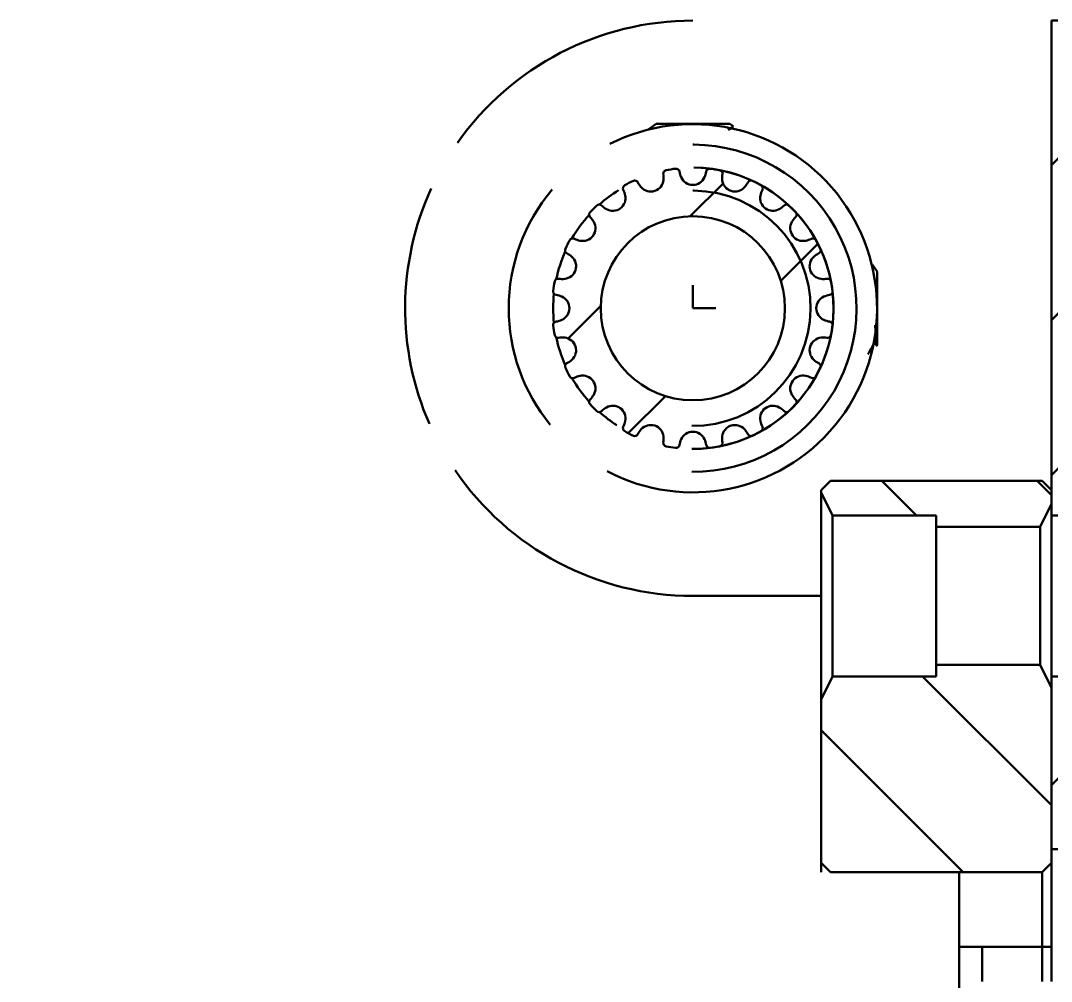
# Model space of a CAD drawing. Header units: millimetres. Extents: x -1615 to 4166, y 5 to 3174.
# Drawn here: x 954.65 to 984.51, y 2772.59 to 2800.42 of the extents above; entities that cross this region are included whole.
import ezdxf

# ---------------------------------------------------------------- set-up
doc = ezdxf.new("R2010")
doc.units = ezdxf.units.MM
doc.header["$LTSCALE"] = 0.25
doc.layers.add('Net dam', color=7, linetype='Continuous', lineweight=50)
pattern_1 = [(135.0000000000002, (54.75876342284892, 2077.517399067075), (-2.245064030267281, -2.245064030267296), [])]
pattern_2 = [(45, (54.75876342284892, 2077.517399067075), (-2.245064030267288, 2.245064030267288), [])]

msp = doc.modelspace()

# ---------------------------------------------------------------- hatches: boundary and pattern name
at = {"layer": 'Net dam'}
h = msp.add_hatch(dxfattribs=at)
h.set_pattern_fill('ANSI31', color=256, style=0)
h.set_pattern_definition(pattern_2)
h.paths.add_polyline_path([(985.8397572043579, 2786.086464447434), (985.8397572043579, 2800.419797780767), (984.5064238710246, 2800.419797780767), (984.5064238710246, 2786.086464447434)], flags=0)
h = msp.add_hatch(dxfattribs=at)
h.set_pattern_fill('ANSI31', color=256, style=0)
h.set_pattern_definition(pattern_2)
edge = h.paths.add_edge_path()
edge.add_line((754.527224969262, 2797.160991321133), (754.5373465960638, 2797.16091450825))
edge.add_arc((754.5064238710174, 2793.753131114096), 3.407923689931198, 89.48010398396727, 89.65027898288534)
edge = h.paths.add_edge_path()
edge.add_arc((974.1229410615323, 2792.086464456884), 4.741217569210092, 269.6263257109176, 449.6262906596586)
edge.add_arc((974.1229425115325, 2792.086464447427), 4.74121756921023, -90.37369181472559, 89.62630818527441, ccw=False)
h.paths.add_polyline_path([(854.4487807847754, 2788.253318575551), (854.4609827286333, 2788.572411733408), (854.4783001052296, 2789.07087065436), (854.493973519088, 2789.570980484764), (854.508037948141, 2790.072706098847), (854.5205283703197, 2790.576012371044), (854.531479763552, 2791.080864175391), (854.5409271057697, 2791.587226386169), (854.5489053749027, 2792.095063877838), (854.5554495488827, 2792.604341524515), (854.5605946056405, 2793.115024200431), (854.5643755231052, 2793.627076780037), (854.5668272792088, 2794.140464137437), (854.567984851881, 2794.655151146991), (854.5678832190523, 2795.171102682837), (854.566557358654, 2795.688283619388), (854.5640422486165, 2796.206658830757), (854.5603728668692, 2796.726193191448), (854.5555841913434, 2797.246851575537), (854.550086558855, 2797.735252566683), (793.0970038214023, 2798.201619146012), (793.1315732130631, 2797.51918417766), (793.1952210432557, 2796.453645549635), (793.2688506519688, 2795.390904598822), (793.3529072569298, 2794.331086110171), (793.4478360758703, 2793.27431486856), (793.5540823265192, 2792.220715658977), (793.6720912266035, 2791.170413266335), (793.8023079938512, 2790.123532475521), (793.9451778459974, 2789.080198071501), (794.0004051005305, 2788.712060447205)])
edge = h.paths.add_edge_path()
edge.add_line((974.1021414132879, 2788.678604240391), (974.0920197864871, 2788.678681053274))
edge.add_arc((974.122942511533, 2792.086464447427), 3.407923689930739, 269.4801039839749, 269.6502789828757)
h.paths.add_polyline_path([(854.4944031167381, 2789.586305681651), (854.5080379481415, 2790.072706098893), (854.52052837032, 2790.576012371011), (854.5314797635517, 2791.080864175343), (854.5409271057686, 2791.587226386177), (854.5489053749031, 2792.095063877814), (854.5554495488835, 2792.604341524503), (854.5605946056402, 2793.115024200472), (854.5643755231055, 2793.627076780002), (854.5668272792085, 2794.14046413742), (854.5679848518806, 2794.655151146933), (854.5678832190522, 2795.171102682862), (854.5665573586542, 2795.68828361935), (854.5640422486165, 2796.206658830806), (854.5626638321468, 2796.401823784599), (793.170486642731, 2796.867728152583), (793.1952210432557, 2796.453645549598), (793.268850651968, 2795.390904598807), (793.3529072569296, 2794.331086110167), (793.4478360758686, 2793.274314868586), (793.554082326518, 2792.220715659008), (793.6720912266019, 2791.170413266321), (793.8118493237107, 2790.046824727673)])
h = msp.add_hatch(dxfattribs=at)
h.set_pattern_fill('ANSI31', color=256, style=0)
h.set_pattern_definition(pattern_2)
edge = h.paths.add_edge_path(flags=0)
edge.add_arc((974.122942511528, 2792.086464447434), 4.074802067318354, 187.0261790287909, 190.9738209712093)
edge.add_arc((970.220822627197, 2791.329819297667), 0.09999999999999999, 190.9738209712735, 278.931671134295)
edge.add_arc((970.3398525897042, 2790.572449080531), 0.6666666666666666, 83.93200797227291, 98.93167113429558, ccw=False)
edge.add_arc((970.3712127999104, 2790.867453569187), 0.3700000000000001, -47.93200798225371, 83.93200798946202, ccw=False)
edge.add_arc((970.1724425691145, 2791.087684144858), 0.6666666666666666, 297.0683288657031, 312.0679920317252, ccw=False)
edge.add_arc((970.5213163507639, 2790.40499471162), 0.1, 117.0683288656498, 205.0261790288529)
edge.add_arc((974.122942511528, 2792.086464447434), 4.074802067318354, 205.0261790287921, 208.9738209712096)
edge.add_arc((970.6456221781596, 2790.161030788878), 0.1, 208.9738209712324, 296.9316711342866)
edge.add_arc((970.9928666677645, 2789.477511189878), 0.6666666666666666, 101.93200797226177, 116.9316711342895, ccw=False)
edge.add_arc((970.931530599622, 2789.767767969051), 0.37, -29.932007982221478, 101.9320079894311, ccw=False)
edge.add_arc((970.6744338858148, 2789.915796313839), 0.6666666666666666, 315.06832886569674, 330.0679920317345, ccw=False)
edge.add_arc((971.217195205968, 2789.374328007173), 0.09999999999999999, 135.0683288657265, 223.0261790287531)
edge.add_arc((974.122942511528, 2792.086464447434), 4.074802067318354, 223.0261790287925, 226.9738209712091)
edge.add_arc((971.4108060712675, 2789.180717141874), 0.09999999999999999, 226.9738209712486, 314.9316711343203)
edge.add_arc((971.9522743779333, 2788.63795582172), 0.6666666666666666, 119.93200797227851, 134.9316711342956, ccw=False)
edge.add_arc((971.8042460331454, 2788.895052535528), 0.37, -11.932007982233472, 119.9320079894521, ccw=False)
edge.add_arc((971.5139892539723, 2788.95638860367), 0.6666666666666666, 333.0683288657009, 348.06799203172335, ccw=False)
edge.add_arc((972.1975088529721, 2788.609144114065), 0.1, 153.0683288657142, 241.0261790287377)
edge.add_arc((974.122942511528, 2792.086464447434), 4.074802067318354, 241.0261790287912, 244.9738209712088)
edge.add_arc((972.4414727757141, 2788.484838286669), 0.1, 244.9738209711212, 332.931671134351)
edge.add_arc((973.1241622089525, 2788.13596450502), 0.6666666666666666, 137.9320079722727, 152.9316711342961, ccw=False)
edge.add_arc((972.9039316332811, 2788.334734735816), 0.3700000000000001, 6.067992017741517, 137.9320079894452, ccw=False)
edge.add_arc((972.6089271446257, 2788.30337452561), 0.6666666666666666, -8.93167113429729, 6.067992031725282, ccw=False)
edge.add_arc((973.3662973617609, 2788.184344563103), 0.09999999999999999, 171.0683288657058, 259.0261790287282)
edge.add_arc((974.122942511528, 2792.086464447434), 4.074802067318354, 259.0261790287924, 262.973820971209)
edge.add_arc((973.6367334533905, 2788.141511694086), 0.1, 262.9738209711908, 350.9316711343081)
edge.add_arc((974.3938176148993, 2788.020675647435), 0.6666666666666666, 155.9320079722741, 170.9316711342982, ccw=False)
edge.add_arc((974.122942511528, 2788.141662380116), 0.37, 24.067992017768972, 155.9320079894562, ccw=False)
edge.add_arc((973.8520674081567, 2788.020675647435), 0.6666666666666666, 9.068328865698618, 24.067992031735173, ccw=False)
edge.add_arc((974.6091515696654, 2788.141511694086), 0.09999999999999999, 189.0683288657038, 277.0261790288755)
edge.add_arc((974.122942511528, 2792.086464447434), 4.074802067318354, 277.0261790287942, 280.9738209712108)
edge.add_arc((974.8795876612952, 2788.184344563103), 0.1, 280.9738209712735, 368.931671134295)
edge.add_arc((975.6369578784304, 2788.30337452561), 0.6666666666666666, 173.9320079722718, 188.9316711342964, ccw=False)
edge.add_arc((975.3419533897749, 2788.334734735816), 0.3700000000000001, 42.06799201775942, 173.9320079894601, ccw=False)
edge.add_arc((975.1217228141035, 2788.13596450502), 0.6666666666666666, 27.068328865702313, 42.06799203172511, ccw=False)
edge.add_arc((975.8044122473419, 2788.484838286669), 0.1, 207.0683288656209, 295.0261790288214)
edge.add_arc((974.122942511528, 2792.086464447434), 4.074802067318354, 295.0261790287929, 298.9738209712104)
edge.add_arc((976.048376170084, 2788.609144114065), 0.09999999999999999, 298.973820971207, 386.9316711343161)
edge.add_arc((976.7318957690837, 2788.95638860367), 0.6666666666666666, 191.9320079722722, 206.9316711342947, ccw=False)
edge.add_arc((976.4416389899105, 2788.895052535528), 0.37, 60.06799201777852, 191.9320079894355, ccw=False)
edge.add_arc((976.2936106451227, 2788.63795582172), 0.6666666666666666, 45.068328865702824, 60.06799203174222, ccw=False)
edge.add_arc((976.8350789517884, 2789.180717141874), 0.09999999999999999, 225.0683288657275, 313.0261790288006)
edge.add_arc((974.122942511528, 2792.086464447434), 4.074802067318354, 313.0261790287936, 316.9738209712102)
edge.add_arc((977.0286898170881, 2789.374328007173), 0.09999999999999999, 316.9738209712485, 404.9316711343203)
edge.add_arc((977.5714511372412, 2789.915796313839), 0.6666666666666666, 209.9320079722793, 224.9316711343033, ccw=False)
edge.add_arc((977.314354423434, 2789.767767969051), 0.37, 78.06799201776653, 209.9320079894529, ccw=False)
edge.add_arc((977.2530183552916, 2789.477511189878), 0.6666666666666666, 63.06832886570879, 78.06799203174171, ccw=False)
edge.add_arc((977.6002628448965, 2790.161030788878), 0.09999999999999999, 243.068328865715, 331.0261790287691)
edge.add_arc((974.122942511528, 2792.086464447434), 4.074802067318354, 331.0261790287927, 334.9738209712095)
edge.add_arc((977.7245686722921, 2790.40499471162), 0.1, 334.9738209711488, 422.931671134293)
edge.add_arc((978.0734424539415, 2791.087684144858), 0.6666666666666666, 227.9320079722735, 242.9316711342969, ccw=False)
edge.add_arc((977.8746722231457, 2790.867453569187), 0.3700000000000001, 96.06799201776079, 227.9320079894578, ccw=False)
edge.add_arc((977.9060324333518, 2790.572449080531), 0.6666666666666666, 81.06832886569322, 96.06799203172528, ccw=False)
edge.add_arc((978.0250623958591, 2791.329819297667), 0.09999999999999999, 261.0683288657066, 349.0261790287281)
edge.add_arc((974.122942511528, 2792.086464447434), 4.074802067318354, 349.0261790287927, 352.9738209712108)
edge.add_arc((978.0678952648755, 2791.600255389296), 0.1, 352.9738209712555, 440.9316711343081)
edge.add_arc((978.1887313115268, 2792.357339550805), 0.6666666666666666, 245.9320079722749, 260.931671134299, ccw=False)
edge.add_arc((978.0677445788464, 2792.086464447434), 0.37, 114.067992017769, 245.93200798945702, ccw=False)
edge.add_arc((978.1887313115268, 2791.815589344063), 0.6666666666666666, 99.06832886569862, 114.0679920317352, ccw=False)
edge.add_arc((978.0678952648755, 2792.572673505571), 0.09999999999999999, 279.0683288657038, 367.0261790288755)
edge.add_arc((974.122942511528, 2792.086464447434), 4.074802067318354, 7.026179028793222, 10.97382097120971)
edge.add_arc((978.0250623958591, 2792.843109597201), 0.1, 10.97382097127268, 98.93167113429422)
edge.add_arc((977.9060324333518, 2793.600479814336), 0.6666666666666666, 263.93200797228235, 278.93167113430604, ccw=False)
edge.add_arc((977.8746722231457, 2793.305475325681), 0.3700000000000001, 132.0679920177594, 263.9320079894609, ccw=False)
edge.add_arc((978.0734424539415, 2793.085244750009), 0.6666666666666666, 117.0683288656978, 132.0679920317251, ccw=False)
edge.add_arc((977.7245686722921, 2793.767934183248), 0.1, 297.0683288657086, 385.0261790287939)
edge.add_arc((974.122942511528, 2792.086464447434), 4.074802067318354, 25.02617902879131, 28.97382097120808)
edge.add_arc((977.6002628448965, 2794.01189810599), 0.09999999999999999, 28.97382097117465, 116.9316711343153)
edge.add_arc((977.2530183552916, 2794.695417704989), 0.6666666666666666, 281.9320079722626, 296.9316711342859, ccw=False)
edge.add_arc((977.314354423434, 2794.405160925816), 0.37, 150.0679920177697, 281.9320079894527, ccw=False)
edge.add_arc((977.5714511372412, 2794.257132581029), 0.6666666666666666, 135.068328865689, 150.0679920317373, ccw=False)
edge.add_arc((977.0286898170881, 2794.798600887694), 0.1, 315.0683288657735, 403.0261790288483)
edge.add_arc((974.122942511528, 2792.086464447434), 4.074802067318354, 43.02617902879293, 46.97382097120826)
edge.add_arc((976.8350789517884, 2794.992211752994), 0.09999999999999999, 46.97382097120014, 134.9316711342734)
edge.add_arc((976.2936106451227, 2795.534973073147), 0.6666666666666666, 299.93200797227087, 314.93167113430326, ccw=False)
edge.add_arc((976.4416389899105, 2795.27787635934), 0.37, 168.0679920177837, 299.93200798944406, ccw=False)
edge.add_arc((976.7318957690837, 2795.216540291197), 0.6666666666666666, 153.0683288657133, 168.0679920317437, ccw=False)
edge.add_arc((976.048376170084, 2795.563784780802), 0.09999999999999999, 333.0683288656855, 421.0261790288262)
edge.add_arc((974.122942511528, 2792.086464447434), 4.074802067318354, 61.02617902879192, 64.9738209712087)
edge.add_arc((975.8044122473419, 2795.688090608198), 0.1, 64.97382097120698, 152.9316711343218)
edge.add_arc((975.1217228141035, 2796.036964389848), 0.6666666666666666, 317.93200797228, 332.9316711342969, ccw=False)
edge.add_arc((975.3419533897749, 2795.838194159051), 0.3700000000000001, 186.0679920177616, 317.93200798945776, ccw=False)
edge.add_arc((975.6369578784304, 2795.869554369257), 0.6666666666666666, 171.0683288656835, 186.0679920317261, ccw=False)
edge.add_arc((974.8795876612952, 2795.988584331765), 0.1, 351.0683288657709, 439.0261790287281)
edge.add_arc((974.122942511528, 2792.086464447434), 4.074802067318354, 79.0261790287903, 82.97382097120679)
edge.add_arc((974.6091515696654, 2796.031417200781), 0.1, 82.97382097112535, 170.931671134297)
edge.add_arc((973.8520674081567, 2796.152253247433), 0.6666666666666666, 335.9320079722789, 350.9316711343006, ccw=False)
edge.add_arc((974.122942511528, 2796.031266514752), 0.37, 204.0679920177698, 335.93200798946424, ccw=False)
edge.add_arc((974.3938176148993, 2796.152253247433), 0.6666666666666666, 189.068328865701, 204.067992031736, ccw=False)
edge.add_arc((973.6367334533905, 2796.031417200781), 0.09999999999999999, 9.068328865692761, 97.02617902881)
edge.add_arc((974.122942511528, 2792.086464447434), 4.074802067318354, 97.02617902879165, 100.9738209712081)
edge.add_arc((973.3662973617609, 2795.988584331765), 0.1, 100.9738209712727, 188.9316711342307)
edge.add_arc((972.6089271446257, 2795.869554369257), 0.6666666666666666, -6.06799202771839, 8.93167113431491, ccw=False)
edge.add_arc((972.9039316332811, 2795.838194159051), 0.3700000000000001, 222.067992017772, 353.93200798946276, ccw=False)
edge.add_arc((973.1241622089525, 2796.036964389848), 0.6666666666666666, 207.0683288657031, 222.0679920317325, ccw=False)
edge.add_arc((972.4414727757141, 2795.688090608198), 0.1, 27.06832886570781, 115.0261790288521)
edge.add_arc((974.122942511528, 2792.086464447434), 4.074802067318354, 115.0261790287913, 118.9738209712081)
edge.add_arc((972.1975088529721, 2795.563784780802), 0.1, 118.9738209712316, 206.9316711342866)
edge.add_arc((971.5139892539723, 2795.216540291197), 0.6666666666666666, 11.932007972261772, 26.931671134289616, ccw=False)
edge.add_arc((971.8042460331454, 2795.27787635934), 0.37, -119.93200798222159, 11.9320079894311, ccw=False)
edge.add_arc((971.9522743779333, 2795.534973073147), 0.6666666666666666, 225.0683288656967, 240.0679920317296, ccw=False)
edge.add_arc((971.4108060712675, 2794.992211752994), 0.1, 45.06832886568052, 133.0261790287522)
edge.add_arc((974.122942511528, 2792.086464447434), 4.074802067318354, 133.0261790287906, 136.973820971206)
edge.add_arc((971.217195205968, 2794.798600887694), 0.09999999999999999, 136.9738209711525, 224.9316711341821)
edge.add_arc((970.6744338858148, 2794.257132581029), 0.6666666666666666, 29.932007972270128, 44.9316711343094, ccw=False)
edge.add_arc((970.931530599622, 2794.405160925816), 0.37, -101.93200798223347, 29.932007989452075, ccw=False)
edge.add_arc((970.9928666677645, 2794.695417704989), 0.6666666666666666, 243.068328865714, 258.0679920317349, ccw=False)
edge.add_arc((970.6456221781596, 2794.01189810599), 0.1, 63.06832886568468, 151.0261790288254)
edge.add_arc((974.122942511528, 2792.086464447434), 4.074802067318354, 151.0261790287911, 154.9738209712087)
edge.add_arc((970.5213163507639, 2793.767934183248), 0.1, 154.973820971207, 242.931671134351)
edge.add_arc((970.1724425691145, 2793.085244750009), 0.6666666666666666, 47.93200797227922, 62.93167113430047, ccw=False)
edge.add_arc((970.3712127999104, 2793.305475325681), 0.3700000000000001, -83.93200798225479, 47.93200798945702, ccw=False)
edge.add_arc((970.3398525897042, 2793.600479814336), 0.6666666666666666, 261.06832886570356, 276.06799203172716, ccw=False)
edge.add_arc((970.220822627197, 2792.843109597201), 0.09999999999999999, 81.0683288657058, 169.0261790287273)
edge.add_arc((974.122942511528, 2792.086464447434), 4.074802067318354, 169.02617902879, 172.9738209712068)
edge.add_arc((970.1779897581806, 2792.572673505571), 0.1, 172.9738209711333, 260.9316711342978)
edge.add_arc((970.0571537115293, 2791.815589344063), 0.6666666666666666, 65.93200797227809, 80.93167113429968, ccw=False)
edge.add_arc((970.1781404442097, 2792.086464447434), 0.37, -65.93200798223103, 65.93200798946339, ccw=False)
edge.add_arc((970.0571537115293, 2792.357339550805), 0.6666666666666666, 279.06832886570095, 294.06799203173597, ccw=False)
edge.add_arc((970.1779897581806, 2791.600255389296), 0.09999999999999999, 99.06832886569276, 187.0261790287382)
edge = h.paths.add_edge_path(flags=0)
edge.add_arc((974.1229425115375, 2792.086464447434), 2.666666666666667, 0, 360)
h = msp.add_hatch(dxfattribs=at)
h.set_pattern_fill('ANSI31', color=256, angle=90.0000000000002, style=0)
h.set_pattern_definition(pattern_1)
h.paths.add_polyline_path([(977.8397572043577, 2786.819797780835), (977.8397572043577, 2786.753131114097), (978.1649122633908, 2786.086464447434), (981.1730905376911, 2786.086464447434), (981.1730905376911, 2785.753131114101), (984.1812688119921, 2785.753131114101), (984.5064238710245, 2786.419797780726), (984.5064238710245, 2786.819797780797), (984.2397572044247, 2787.086464447434), (978.1064238709954, 2787.086464447434)], flags=0)
h = msp.add_hatch(dxfattribs=at)
h.set_pattern_fill('ANSI31', color=256, angle=90.0000000000002, style=0)
h.set_pattern_definition(pattern_1)
h.paths.add_polyline_path([(981.1730905376911, 2781.419797780767), (978.1649122633908, 2781.419797780767), (977.8397572043577, 2780.753131114104), (977.8397572043577, 2776.0197977807), (978.1064238709954, 2775.753131114101), (984.2397572044247, 2775.753131114101), (984.5064238710245, 2776.019797780738), (984.5064238710245, 2781.086464447475), (984.1812688119921, 2781.753131114101), (981.1730905376911, 2781.753131114101)], flags=0)
h = msp.add_hatch(dxfattribs=at)
h.set_pattern_fill('ANSI31', color=256, style=0)
h.set_pattern_definition(pattern_2)
h.paths.add_polyline_path([(985.8397572043579, 2776.419797780767), (985.8397572043579, 2781.419797780767), (984.5064238710246, 2781.419797780767), (984.5064238710246, 2776.419797780767)], flags=0)

# ---------------------------------------------------------------- linework, layer by layer
for p, q in [((985.8397572043581, 2800.419797780767), (984.5064238710247, 2800.419797780767)), ((984.5064238710247, 2800.419797780767), (984.5064238710247, 2786.086464447434)), ((973.02410265509, 2797.403011672339), (972.8157493679109, 2797.257121130051)), ((973.057963338977, 2797.425539582445), (973.0249535389822, 2797.401796484205)), ((975.1896091781927, 2797.425539582359), (973.057963338977, 2797.425539582445)), ((973.0950274421537, 2797.437001400554), (973.075392399808, 2797.425539582361)), ((975.1454912707027, 2797.257729646287), (975.2942515307402, 2797.344235472618)), ((975.2865504130018, 2797.357660598986), (975.1896091781927, 2797.425539582359)), ((975.2814259650654, 2797.350342128879), (975.293418818868, 2797.345663128621)), ((974.153865236579, 2796.827581174914), (974.1229425115328, 2796.827815847039)), ((974.1229425115328, 2795.494482513706), (974.153865236579, 2795.494247841581)), ((979.4620176464633, 2793.153131114089), (979.3301593626892, 2793.341444259241)), ((979.4620176464633, 2791.019797780779), (979.4620176464633, 2793.153131114089)), ((974.1229425115326, 2792.086464447427), (974.1229425115326, 2792.753131114094)), ((974.1229425115326, 2792.086464447427), (974.7896091781993, 2792.086464447427)), ((979.3620082457998, 2791.056240005425), (979.4204583129601, 2791.056240005425)), ((979.453940118404, 2791.008261875181), (979.4620176464633, 2791.019797780779)), ((978.1064238709955, 2787.086464447434), (977.8397572043579, 2786.819797780835)), ((984.2397572044249, 2787.086464447434), (978.1064238709955, 2787.086464447434)), ((984.5064238710246, 2786.819797780797), (984.2397572044249, 2787.086464447434)), ((977.8397572043579, 2786.819797780835), (977.8397572043579, 2786.753131114097)), ((984.5064238710246, 2786.819797780797), (984.5064238710246, 2786.419797780726)), ((977.8397572043579, 2786.753131114097), (978.1649122633909, 2786.086464447434)), ((977.8397572043579, 2780.753131114104), (977.8397572043579, 2786.753131114097)), ((984.1812688119923, 2785.753131114101), (984.5064238710246, 2786.419797780726)), ((978.1649122633909, 2786.086464447434), (978.1649122633909, 2781.419797780767)), ((981.1730905376913, 2786.086464447434), (978.1649122633909, 2786.086464447434)), ((981.1730905376913, 2785.753131114101), (981.1730905376913, 2786.086464447434)), ((984.5064238710247, 2786.086464447434), (985.8397572043581, 2786.086464447434)), ((984.5064238710247, 2786.086464447434), (984.5064238710247, 2781.419797780767)), ((984.1812688119923, 2785.753131114101), (981.1730905376913, 2785.753131114101)), ((981.1730905376913, 2785.753131114101), (981.1730905376913, 2781.753131114101)), ((984.1812688119923, 2781.753131114101), (984.1812688119923, 2785.753131114101)), ((977.8397572043572, 2783.753131114101), (974.1229425115378, 2783.753131114101)), ((981.1730905376913, 2781.419797780767), (981.1730905376913, 2781.753131114101)), ((981.1730905376913, 2781.753131114101), (984.1812688119923, 2781.753131114101)), ((984.5064238710246, 2781.086464447475), (984.1812688119923, 2781.753131114101)), ((978.1649122633909, 2781.419797780767), (977.8397572043579, 2780.753131114104)), ((978.1649122633909, 2781.419797780767), (981.1730905376913, 2781.419797780767)), ((985.8397572043581, 2781.419797780767), (984.5064238710247, 2781.419797780767)), ((984.5064238710247, 2781.419797780767), (984.5064238710247, 2776.419797780767)), ((984.5064238710246, 2781.086464447475), (984.5064238710246, 2776.019797780738)), ((977.8397572043579, 2780.753131114104), (977.8397572043579, 2776.0197977807)), ((984.5064238710247, 2776.419797780767), (985.8397572043581, 2776.419797780767)), ((977.8397572043579, 2776.0197977807), (978.1064238709955, 2775.753131114101)), ((977.8397572043579, 2775.753131114101), (977.8397572043579, 2776.0197977807)), ((984.2397572044249, 2775.753131114101), (978.1064238709955, 2775.753131114101)), ((981.8397572043577, 2770.419797780767), (981.8397572043577, 2775.753131114101)), ((984.2397572044249, 2775.753131114101), (984.5064238710246, 2776.019797780738)), ((984.2397572044249, 2773.586464447434), (984.2397572044249, 2775.753131114101)), ((984.5064238710246, 2776.019797780738), (984.5064238710246, 2773.586464447434)), ((981.8397572043577, 2773.586464447434), (984.2397572044249, 2773.586464447434)), ((982.5064238710246, 2772.586464447435), (982.5064238710245, 2773.586464447435)), ((984.5064238710246, 2773.586464447434), (984.2397572044249, 2773.586464447434)), ((984.2397572043872, 2772.586464447435), (984.2397572043872, 2773.586464447435)), ((984.5064238710247, 2773.586464447435), (984.5064238710247, 2772.586464447435))]:
    msp.add_line(p, q, dxfattribs=at)
msp.add_circle((974.1229425115376, 2792.086464447434), 2.666666666666742, dxfattribs=at)
for centre, radius, start, end in [((974.1229425115378, 2792.086464447434), 8.333333333333371, 90, 144.8863242517007), ((974.1229425115376, 2792.086464447434), 5.33333333331435, 242.3102674794939, 116.8201154876671), ((974.1229425115328, 2792.086464447427), 4.741217569209775, 269.6263081852762, 89.62630818527623), ((973.366297361761, 2795.988584331765), 0.1000000000000273, 100.9738209712776, 188.9316711342407), ((974.1229425115282, 2792.086464447434), 4.074802067318415, 97.02617902879389, 100.9738209712087), ((973.6367334533908, 2796.031417200781), 0.09999999999998238, 9.068328865711786, 97.02617902887467), ((974.3938176148995, 2796.152253247433), 0.6666666666666438, 189.068328865686, 204.0679920317274), ((974.1229425115458, 2792.086464447433), 4.074802067318268, 269.5651914834268, 89.56519148342028), ((974.1229425115326, 2792.086464447427), 4.074802067318496, 269.5651914834203, 89.56519148342028), ((973.8520674081569, 2796.152253247433), 0.6666666666665572, 335.93200797227, 350.9316711343139), ((974.6091515696656, 2796.031417200781), 0.1000000000000695, 82.97382097125782, 170.931671134314), ((974.1229425115282, 2792.086464447434), 4.074802067318394, 79.02617902879128, 82.97382097121258), ((974.8795876612953, 2795.988584331765), 0.1000000000000273, 351.068328865785, 79.02617902872237), ((974.1229425115282, 2792.086464447434), 4.074802067318471, 115.0261790287887, 118.973820971205), ((972.4414727757143, 2795.688090608198), 0.1000000000000361, 27.06832886568706, 115.0261790287887), ((972.9039316332813, 2795.838194159051), 0.3700000000000281, 222.0679920177551, 353.9320079894579), ((972.6089271446258, 2795.869554369257), 0.6666666666667607, 353.932007972296, 8.931671134319952), ((974.1229425115282, 2796.031266514752), 0.3699999999999838, 204.0679920177724, 335.9320079894498), ((975.6369578784305, 2795.869554369257), 0.6666666666667607, 171.0683288656801, 186.0679920317388), ((975.3419533897751, 2795.838194159051), 0.3700000000001542, 186.0679920177736, 317.9320079894483), ((975.804412247342, 2795.688090608198), 0.09999999999995657, 64.97382097114716, 152.9316711342838), ((974.1229425115282, 2792.086464447434), 4.074802067318471, 61.02617902879502, 64.97382097121131), ((974.1229425115378, 2792.086464447434), 8.333333333333387, 155.4246509668664, 203.7057319999764), ((974.1229425115376, 2792.086464447434), 5.333333333314358, 139.8490173540287, 180), ((974.1229425115376, 2792.086464447434), 4.044201789806626, 122.1422428154067, 131.9972786297905), ((972.1975088529722, 2795.563784780802), 0.1000000000000627, 118.9738209711765, 206.9316711343151), ((971.5139892539725, 2795.216540291197), 0.6666666666667014, 11.9320079722658, 26.93167113428305), ((973.1241622089527, 2796.036964389848), 0.6666666666668224, 207.0683288657162, 222.0679920317204), ((974.1229425115328, 2792.086464447427), 3.407923689931311, 269.4801039839708, 89.48010398397076), ((975.1217228141037, 2796.036964389848), 0.6666666666666723, 317.9320079722783, 332.9316711342838), ((976.7318957690838, 2795.216540291197), 0.6666666666666741, 153.068328865714, 168.0679920317291), ((976.0483761700841, 2795.563784780802), 0.1000000000001178, 333.0683288657169, 61.02617902876531), ((971.8042460331457, 2795.27787635934), 0.3700000000001491, 240.0679920177636, 11.93200798944221), ((976.4416389899108, 2795.27787635934), 0.3700000000001883, 168.0679920177745, 299.9320079894441), ((971.2171952059681, 2794.798600887694), 0.1000000000000366, 136.9738209711627, 224.9316711342227), ((974.1229425115282, 2792.086464447434), 4.074802067318418, 133.0261790287916, 136.9738209712039), ((971.4108060712678, 2794.992211752994), 0.1000000000000364, 45.06832886572666, 133.0261790287916), ((971.9522743779335, 2795.534973073147), 0.66666666666665, 225.0683288656944, 240.0679920317361), ((976.2936106451228, 2795.534973073147), 0.666666666666746, 299.9320079722793, 314.9316711343056), ((976.8350789517885, 2794.992211752994), 0.1000000000000364, 46.97382097120839, 134.9316711342734), ((974.1229425115282, 2792.086464447434), 4.074802067318336, 43.02617902879605, 46.97382097121315), ((977.0286898170882, 2794.798600887694), 0.1000000000000366, 315.0683288658188, 43.02617902883733), ((974.1229425115376, 2792.086464447434), 4.044201789806556, 138.0027213704119, 149.9972786297222), ((970.9315305996221, 2794.405160925816), 0.3700000000001883, 258.0679920177873, 29.93200798944401), ((970.674433885815, 2794.257132581029), 0.6666666666666942, 29.93200797227368, 44.93167113430097), ((977.3143544234341, 2794.405160925816), 0.3699999999999938, 150.0679920177725, 281.9320079894536), ((977.5714511372414, 2794.257132581029), 0.6666666666666942, 135.068328865699, 150.0679920317498), ((974.1229425115282, 2792.086464447434), 4.074802067318471, 151.0261790287919, 154.9738209712027), ((970.6456221781597, 2794.01189810599), 0.1000000000000627, 63.06832886568488, 151.026179028821), ((970.9928666677646, 2794.695417704989), 0.6666666666667853, 243.0683288657199, 258.0679920317431), ((977.2530183552917, 2794.695417704989), 0.6666666666667014, 281.9320079722658, 296.9316711342801), ((977.6002628448966, 2794.01189810599), 0.1000000000000627, 28.97382097117903, 116.9316711343151), ((974.1229425115282, 2792.086464447434), 4.074802067318371, 25.02617902879735, 28.97382097120813), ((974.1229425115376, 2792.086464447434), 4.044201789806517, 156.0027213704124, 167.9972786296725), ((970.5213163507641, 2793.767934183248), 0.1000000000000115, 154.9738209712318, 242.9316711342925), ((970.1724425691147, 2793.085244750009), 0.6666666666667735, 47.9320079722822, 62.93167113429826), ((978.0734424539417, 2793.085244750009), 0.6666666666668224, 117.0683288657018, 132.0679920317209), ((977.7245686722923, 2793.767934183248), 0.09999999999988309, 297.0683288656551, 25.02617902882371), ((970.3712127999105, 2793.305475325681), 0.3699999999999281, 276.0679920177664, 47.93200798944875), ((977.8746722231458, 2793.305475325681), 0.3700000000000281, 132.0679920177556, 263.9320079894644), ((974.1229425115282, 2792.086464447434), 4.074802067318511, 169.02617902879, 172.9738209712053), ((970.2208226271971, 2792.843109597201), 0.1000000000000273, 81.06832886570781, 169.0261790287376), ((970.3398525897044, 2793.600479814336), 0.666666666666743, 261.0683288656909, 276.0679920317265), ((977.906032433352, 2793.600479814336), 0.6666666666667254, 263.9320079722752, 278.9316711342986), ((978.0250623958592, 2792.843109597201), 0.1000000000000273, 10.97382097126237, 98.9316711342922), ((974.1229425115282, 2792.086464447434), 4.074802067318304, 7.026179028794689, 10.97382097120997), ((970.1779897581807, 2792.572673505571), 0.1000000000000952, 172.9738209711269, 260.931671134301), ((974.1229425115376, 2792.086464447434), 4.04420178980646, 174.00272137037, 185.99727862963), ((970.0571537115294, 2791.815589344063), 0.666666666666661, 65.93200797227061, 80.93167113430108), ((978.1887313115269, 2791.815589344063), 0.6666666666666438, 99.06832886569893, 114.0679920317307), ((978.0678952648756, 2792.572673505571), 0.09999999999998238, 279.0683288657053, 7.026179028873065), ((970.1781404442098, 2792.086464447434), 0.3700000000000363, 294.0679920177466, 65.93200798945645), ((978.0677445788465, 2792.086464447434), 0.3699999999999838, 114.067992017775, 245.9320079894565), ((974.1229425115376, 2792.086464447434), 5.333333333314275, 180, 219.2813656130006), ((970.1779897581807, 2791.600255389296), 0.1000000000000695, 99.0683288656925, 187.0261790287422), ((974.1229425115282, 2792.086464447434), 4.074802067318482, 187.0261790287947, 190.9738209712087), ((970.0571537115294, 2792.357339550805), 0.6666666666665622, 279.068328865699, 294.0679920317247), ((978.1887313115269, 2792.357339550805), 0.6666666666665572, 245.9320079722706, 260.931671134301), ((978.0678952648756, 2791.600255389296), 0.1000000000000695, 352.9738209712579, 80.93167113430752), ((974.1229425115282, 2792.086464447434), 4.074802067318282, 349.0261790287913, 352.9738209712053), ((970.2208226271971, 2791.329819297667), 0.1000000000000273, 190.9738209712624, 278.9316711342922), ((978.0250623958592, 2791.329819297667), 0.1000000000000273, 261.0683288657078, 349.0261790287376), ((974.1229425115376, 2792.086464447434), 4.044201789806428, 192.0027213703275, 203.9972786295876), ((970.3398525897044, 2790.572449080531), 0.666666666666743, 83.93200797228167, 98.93167113430911), ((970.3712127999105, 2790.867453569187), 0.3700000000001121, 312.0679920177604, 83.93200798946438), ((977.8746722231458, 2790.867453569187), 0.3700000000000292, 96.06799201774051, 227.9320079894487), ((977.906032433352, 2790.572449080531), 0.6666666666667254, 81.06832886570781, 96.0679920317265), ((970.5213163507641, 2790.40499471162), 0.1000000000000596, 117.0683288657134, 205.0261790288265), ((970.1724425691147, 2791.087684144858), 0.666666666666738, 297.0683288657075, 312.0679920317257), ((978.0734424539417, 2791.087684144858), 0.6666666666666723, 227.9320079722822, 242.9316711342925), ((977.7245686722923, 2790.40499471162), 0.09999999999988309, 334.973820971118, 62.93167113434491), ((974.1229425115282, 2792.086464447434), 4.074802067318471, 205.0261790287973, 208.9738209712081), ((970.6456221781597, 2790.161030788878), 0.1000000000001178, 208.9738209712372, 296.9316711342801), ((970.9928666677646, 2789.477511189878), 0.6666666666666449, 101.9320079722658, 116.9316711342859), ((970.9315305996221, 2789.767767969051), 0.3700000000000924, 330.0679920177757, 101.9320079894281), ((977.3143544234341, 2789.767767969051), 0.3700000000000404, 78.06799201774908, 209.9320079894698), ((977.2530183552917, 2789.477511189878), 0.6666666666666975, 63.06832886571409, 78.06799203173678), ((977.6002628448966, 2790.161030788878), 0.1000000000001178, 243.0683288657199, 331.0261790287627), ((974.1229425115282, 2792.086464447434), 4.074802067318371, 331.0261790287919, 334.9738209712027), ((974.1229425115376, 2792.086464447434), 4.04420178980648, 210.0027213702778, 221.9972786295881), ((970.674433885815, 2789.915796313839), 0.66666666666665, 315.0683288657036, 330.067992031724), ((977.5714511372414, 2789.915796313839), 0.666666666666746, 209.9320079722769, 224.931671134301), ((971.2171952059681, 2789.374328007173), 0.1000000000001166, 135.068328865676, 223.0261790287548), ((974.1229425115282, 2792.086464447434), 4.074802067318264, 223.0261790287916, 226.9738209712084), ((971.9522743779335, 2788.63795582172), 0.6666666666666944, 119.9320079722681, 134.931671134301), ((971.8042460331457, 2788.895052535528), 0.3700000000000898, 348.0679920177745, 119.9320079894497), ((976.4416389899108, 2788.895052535528), 0.3700000000000924, 60.06799201777491, 191.9320079894422), ((976.2936106451228, 2788.63795582172), 0.6666666666667486, 45.06832886569903, 60.06799203174179), ((974.1229425115282, 2792.086464447434), 4.07480206731818, 313.0261790287916, 316.9738209712084), ((977.0286898170882, 2789.374328007173), 0.1000000000001971, 316.9738209712452, 44.93167113426413), ((971.4108060712678, 2789.180717141874), 0.1000000000000364, 226.9738209712084, 314.9316711342734), ((974.1229425115376, 2792.086464447434), 4.044201789806542, 228.0027213702095, 236.9881401518005), ((976.8350789517885, 2789.180717141874), 0.1000000000000364, 225.0683288657267, 313.0261790287964), ((972.1975088529722, 2788.609144114065), 0.09999999999996327, 153.0683288656878, 241.0261790288007), ((971.5139892539725, 2788.95638860367), 0.6666666666668323, 333.068328865714, 348.067992031729), ((973.1241622089527, 2788.13596450502), 0.6666666666667145, 137.9320079722827, 152.9316711342838), ((972.9039316332813, 2788.334734735816), 0.3700000000000292, 6.067992017747673, 137.9320079894526), ((975.341953389775, 2788.334734735816), 0.3700000000001121, 42.06799201775079, 173.9320079894579), ((975.1217228141037, 2788.13596450502), 0.666666666666738, 27.06832886571618, 42.06799203174412), ((976.7318957690838, 2788.95638860367), 0.6666666666666684, 191.9320079722658, 206.931671134286), ((976.0483761700841, 2788.609144114065), 0.1000000000000433, 298.9738209712575, 26.93167113428305), ((974.1229425115282, 2792.086464447434), 4.074802067318272, 241.026179028795, 244.9738209712113), ((972.4414727757143, 2788.484838286669), 0.09999999999998432, 244.9738209711766, 332.9316711343712), ((972.6089271446258, 2788.30337452561), 0.6666666666667254, 351.0683288657058, 6.06799203171285), ((974.3938176148995, 2788.020675647435), 0.666666666666661, 155.93200797227, 170.931671134314), ((974.1229425115282, 2788.141662380116), 0.3700000000000363, 24.06799201777237, 155.9320079894736), ((973.8520674081569, 2788.020675647435), 0.6666666666666085, 9.068328865711786, 24.06799203172739), ((975.6369578784305, 2788.30337452561), 0.6666666666667488, 173.9320079722694, 188.9316711342942), ((975.804412247342, 2788.484838286669), 0.09999999999988309, 207.0683288656579, 295.0261790288874), ((974.1229425115282, 2792.086464447434), 4.074802067318272, 295.0261790287887, 298.973820971205), ((973.366297361761, 2788.184344563103), 0.1000000000000273, 171.0683288657058, 259.0261790287287), ((974.1229425115282, 2792.086464447434), 4.074802067318304, 259.0261790287913, 262.9738209712061), ((973.6367334533908, 2788.141511694086), 0.09999999999998238, 262.9738209711253, 350.9316711342882), ((974.6091515696656, 2788.141511694086), 0.1000000000000695, 189.068328865686, 277.0261790287486), ((974.1229425115282, 2792.086464447434), 4.074802067318282, 277.0261790287875, 280.9738209712087), ((974.8795876612953, 2788.184344563103), 0.1000000000000273, 280.9738209712776, 8.931671134294213), ((974.1229425115378, 2792.086464447434), 8.333333333333401, 214.244058715173, 270)]:
    msp.add_arc(centre, radius, start, end, dxfattribs=at)
for points, knots in [([(979.4508252756185, 2791.01044291158), (979.4502548636418, 2791.007484111142), (979.4453577025736, 2790.98208190554), (979.4359537475056, 2791.046257551756), (979.4213975837165, 2791.213438288399), (979.4116267932236, 2791.418083007876), (979.4061631315707, 2791.565284796486), (979.404985057238, 2791.597024435557)], [0, 0, 0, 0, 0.03741075937891055, 0.3211827973874969, 0.6196053336544523, 0.9179793294053702, 1, 1, 1, 1]), ([(979.1934402874094, 2790.758891842986), (979.2229318537096, 2790.809751628385), (979.281882580108, 2790.911415312951), (979.3409399141034, 2791.01302860168), (979.3704523486982, 2791.06380731678)], [0, 0, 0, 0, 0.500274858377155, 1, 1, 1, 1]), ([(979.4204583129601, 2791.069556889656), (979.4177361853424, 2791.064998637494), (979.4104025876021, 2791.052718394812), (979.4023293591919, 2791.094550521217), (979.397252798829, 2791.120855154755)], [0, 0, 0, 0, 0.3711858373169504, 0.9999999999999999, 0.9999999999999999, 0.9999999999999999, 0.9999999999999999])]:
    msp.add_open_spline(points, degree=3, knots=knots, dxfattribs=at)

doc.saveas('drawing.dxf')
